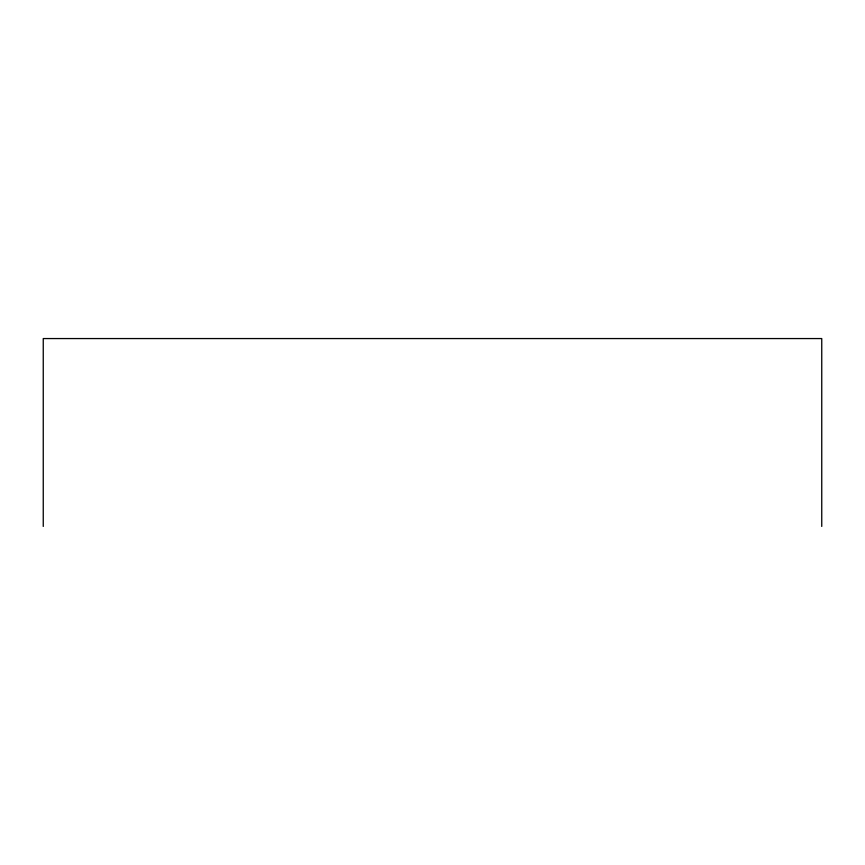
<?xml version="1.0" encoding="UTF-8"?>
<svg xmlns="http://www.w3.org/2000/svg" width="865" height="865" viewBox="0 0 865 865"><rect width="100%" height="100%" fill="white"/><g stroke="black" fill="none" stroke-linecap="round" stroke-linejoin="round"><path stroke-width="1.3" d="M821.75 526.439L821.75 338.561L43.25 338.561L43.25 526.439"/></g></svg>
